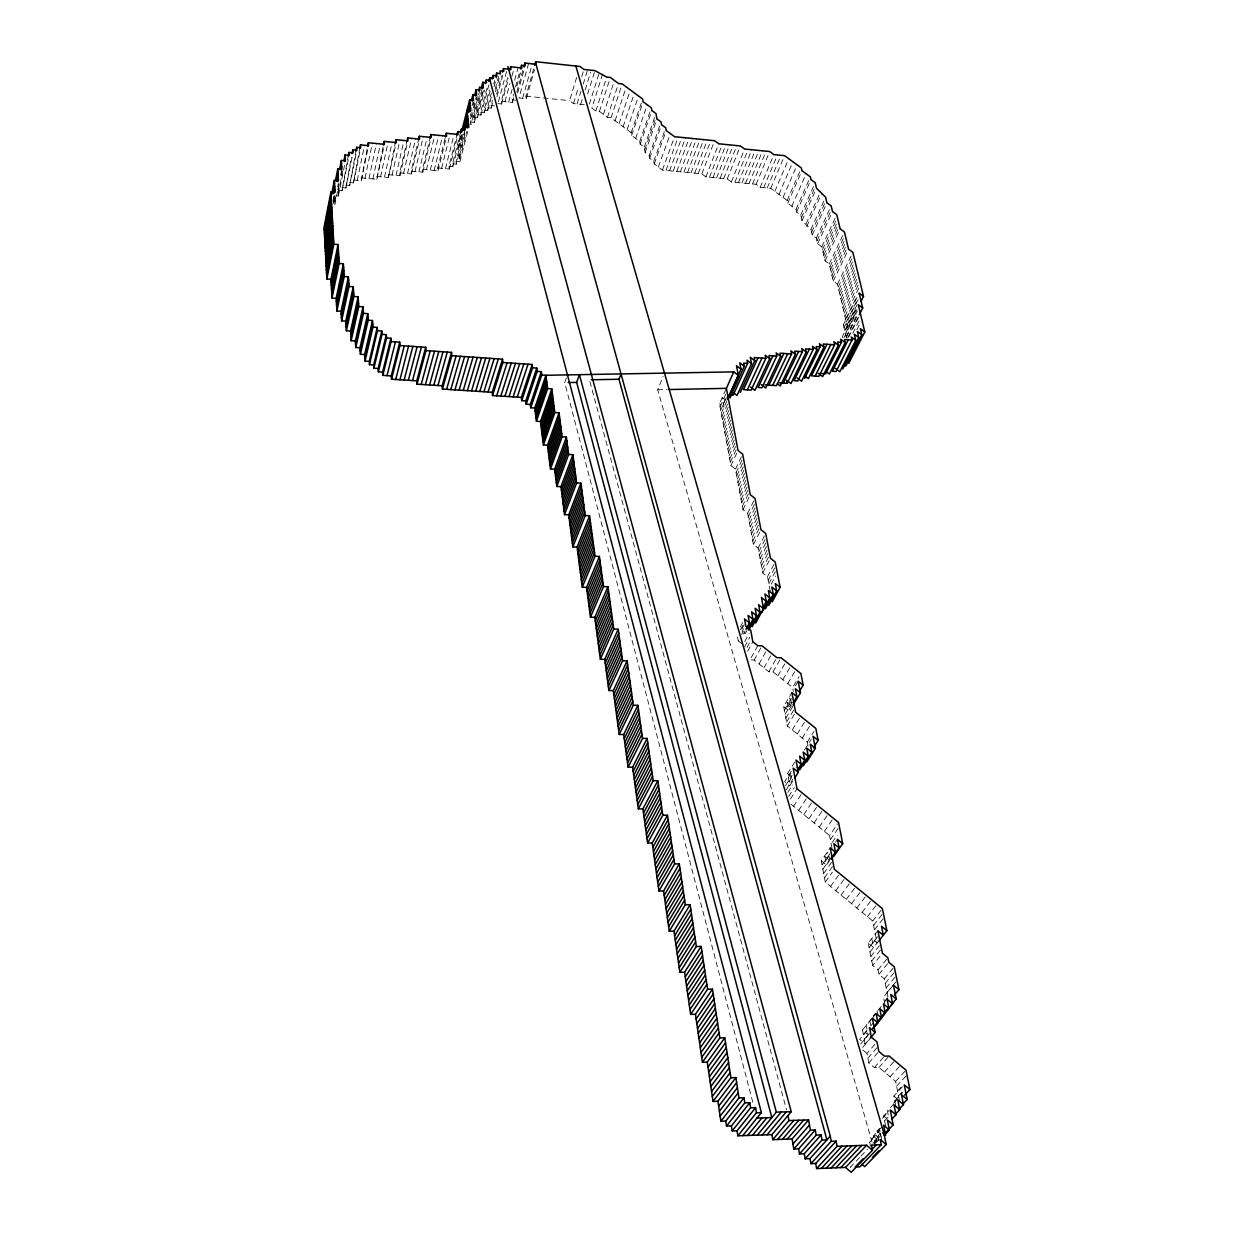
<?xml version="1.0" encoding="UTF-8"?>
<svg xmlns="http://www.w3.org/2000/svg" width="1234" height="1234" viewBox="0 0 1234 1234"><rect width="100%" height="100%" fill="white"/><g stroke="black" fill="none" stroke-linecap="round" stroke-linejoin="round"><path stroke-width="0.75" stroke-dasharray="5 3.75" d="M333.041 200.71L334.121 195.157M333.226 201.62L334.321 196.083M333.195 203.672L334.661 196.283M334.106 202.947L335.555 195.558M334.753 201.466L335.849 195.913M337.669 186.673L338.394 182.971M337.484 191.455L334.923 204.397L334.414 195.62M337.838 189.62L338.934 184.067M340.769 174.827L341.864 169.274M335.756 195.728L338.425 195.959L338.085 190.144L339.551 182.74M341.016 175.321L341.741 171.619M338.255 193.044L342.651 170.847M338.425 195.959L345.412 160.821M338.085 190.144L342.08 190.499L348.189 156.132M342.08 190.499L349.114 155.345M341.911 187.599L345.89 187.954L351.304 157.289M345.89 187.954L352.986 152.8M345.721 185.054L349.7 185.409L355.901 151.072M349.7 185.409L356.857 150.27M349.515 182.524L353.495 182.879L359.742 148.558M353.495 182.879L360.698 147.756M357.274 180.365L364.539 145.242M353.31 179.994L361.238 180.719L367.593 146.43M361.238 180.719L368.58 145.627M365.002 178.205L372.39 143.129M368.951 178.56L376.416 143.499M372.899 178.915L380.427 143.884M361.038 177.85L376.833 179.285L383.419 145.088M376.833 179.285L384.437 144.27M380.566 176.77L388.216 141.771M384.499 177.125L392.211 142.157M376.632 176.416L388.417 177.495L395.158 143.36M388.417 177.495L396.207 142.542M392.119 174.997L399.955 140.059M396.037 175.351L403.934 140.445M388.201 174.642L399.939 175.706L399.708 172.868L406.834 141.632M399.939 175.706L407.914 140.83M403.611 173.223L411.647 138.347M407.513 173.578L415.611 138.732M399.708 172.868L411.4 173.948L411.153 171.11L418.449 139.936M411.4 173.948L419.575 139.118M415.04 171.464L423.262 136.65M418.928 171.819L427.211 137.036M411.153 171.11L422.815 172.189L422.552 169.351L430.003 138.239M422.815 172.189L431.16 137.406M426.424 169.721L434.831 134.953M430.296 170.076L438.764 135.339M434.152 170.431L442.682 135.725M422.552 169.351L438.008 170.786L437.746 167.978L445.428 136.928M438.008 170.786L446.615 136.11M441.602 168.333L450.24 133.658M445.443 168.688L454.158 134.043M437.746 167.978L449.284 169.043L449.006 166.235L456.842 135.246M449.284 169.043L458.061 134.413M449.006 166.235L452.847 166.605L452.554 163.798L460.436 132.809M463.089 134.028L456.102 161.361L459.912 161.731L458.184 145.088L460.976 134.136M452.847 166.605L461.67 131.976M458.462 147.849L462.04 133.565M452.554 163.798L456.379 164.153L464.802 131.375M472.082 105.646L473.023 101.99M459.341 156.163L465.419 132.47M470.293 116.104L471.234 112.448M473.116 105.137L474.041 101.496M459.634 158.939L466.668 131.606M470.586 118.819L472.946 109.687M473.409 107.867L476.231 96.915M459.912 161.731L468.843 127.133M479.903 90.036L470.925 124.711L470.632 122.012L477.234 96.453M470.632 122.012L474.38 122.382L473.779 116.999L479.933 93.26M474.072 119.683L482.139 88.663M474.38 122.382L483.404 87.722M473.779 116.999L477.512 117.369L477.219 114.685L483.867 89.126M477.512 117.369L484.653 90.005M477.219 114.685L480.936 115.055L480.628 112.371L487.8 85.007M480.936 115.055L490.037 80.395M480.628 112.371L484.36 112.757L484.052 110.073L489.327 90.02M484.36 112.757L490.608 89.049M484.052 110.073L487.754 110.458L487.445 107.79L491.317 93.198M493.723 84.082L494.695 80.441M487.754 110.458L492.119 94.046M494.047 86.766L496.947 75.829M487.445 107.79L491.147 108.16L492.289 100.031M495.204 89.095L498.598 76.338M491.147 108.16L493.091 100.88M495.528 91.763L500.387 73.546M496.654 94.123L501.528 75.891M496.978 96.776L502.84 74.919M498.397 101.774L507.236 69.011M497.919 103.594L501.606 103.98L501.282 101.327L507.683 77.68M501.606 103.98L508.516 78.513M504.953 101.712L509.92 83.526M511.909 76.246L514.377 67.16M508.639 102.083L512.125 89.372M514.624 80.272L518.126 67.561M501.282 101.327L512.311 102.468L513.483 94.37M515.488 87.105L520.008 70.754M512.311 102.468L513.822 97.008M516.83 86.118L521.859 67.963M516.815 92.118L523.864 66.698M517.663 92.936L524.728 67.531M528.599 63.474L518.974 97.949L526.286 98.705L534.492 69.706M522.63 98.319L532.317 63.875M526.286 98.705L525.946 96.144L533.628 68.95M584.253 104.689L573.455 103.579L569.568 100.664L576.694 77.279M573.455 103.579L578.422 87.398M581.738 76.631L583.944 69.443M577.065 103.949L580.952 91.378M583.173 84.205L587.6 69.844M580.659 104.319L582.895 97.147M585.132 89.959L590.7 72.019M587.631 93.938L594.911 70.631M589.389 104.088L598.984 73.639M602.639 74.04L591.857 108.052L595.852 111.029L599.446 111.399L607.467 117.384L611.061 117.754L631.176 132.763L631.623 135.416L639.706 141.447L640.168 144.1L644.225 147.139L645.151 152.492L649.223 155.53L649.686 158.214L653.758 161.268L654.236 163.968L662.411 170.076L701.837 173.84L705.925 176.878L727.258 178.915L731.361 181.953L756.087 184.298L760.175 187.337L770.726 188.324L787.153 200.479L787.755 203.194L796.007 209.302L796.609 212.032L800.743 215.102L801.992 220.593L810.923 229.493L812.188 235.046L816.353 238.131L817.633 243.715L821.813 246.815L825.052 260.868L829.263 263.999L833.228 281.09L837.47 284.252L847.681 327.966L843.362 324.727L859.111 293.075M595.852 111.029L606.712 77.063M599.446 111.399L610.367 77.449M603.457 114.392L614.455 80.472M607.467 117.384L618.527 83.496M611.061 117.754L622.183 83.897M615.072 120.747L626.27 86.92M619.082 123.739L630.358 89.959M623.108 126.747L634.461 92.982M627.134 129.755L638.564 96.021M631.176 132.763L642.667 99.059M631.623 135.416L643.145 101.728M635.664 138.424L647.248 104.782M639.706 141.447L650.765 109.595M640.168 144.1L651.861 110.505M644.225 147.139L655.362 115.333M644.688 149.808L656.473 116.258M645.151 152.492L656.951 118.958M566.36 377.974L564.725 382.633L753.542 1105.062M649.223 155.53L660.468 123.786M649.686 158.214L661.578 124.727M653.758 161.268L665.111 129.57M654.236 163.968L666.237 130.526M658.324 167.022L670.386 133.611M662.411 170.076L674.551 136.696M666.005 170.415L678.206 137.067M669.599 170.755L681.862 137.437M673.209 171.11L685.518 137.792M676.787 171.449L689.158 138.162M680.381 171.788L692.814 138.532M683.96 172.128L696.454 138.887M687.554 172.467L700.094 139.257M691.133 172.822L703.719 139.627M694.696 173.161L707.344 139.982M698.274 173.5L710.969 140.352M701.837 173.84L714.594 140.707M705.925 176.878L718.759 143.792M709.488 177.218L722.384 144.147M713.051 177.557L725.993 144.517M716.615 177.897L729.618 144.872M720.162 178.236L733.227 145.226M723.71 178.575L736.821 145.597M727.258 178.915L740.431 145.951M731.361 181.953L744.596 149.021M734.893 182.293L748.19 149.391M738.441 182.632L751.784 149.746M872.052 1142.144L657.707 389.774L663.136 376.463M741.973 182.956L755.378 150.101M745.506 183.295L758.972 150.455M749.038 183.635L762.55 150.81M752.555 183.959L766.129 151.165M756.087 184.298L769.707 151.52M760.175 187.337L773.872 154.589M763.707 187.661L777.451 154.944M767.209 188L781.014 155.299M770.726 188.324L784.593 155.654M774.829 191.363L788.757 158.723M778.932 194.401L792.938 161.793M783.035 197.44L797.133 164.862M787.153 200.479L800.573 169.66M787.755 203.194L801.946 170.678M791.873 206.248L806.141 173.763M796.007 209.302L810.352 176.848M796.609 212.032L810.985 179.593M800.743 215.102L815.196 182.694M801.36 217.832L815.844 185.455M770.217 590.963L767.502 576.633L762.766 572.9L758.123 548.158L753.434 544.487L747.619 513.313L742.976 509.688L735.479 469.151L730.914 465.604L719.515 403.703L726.394 388.34M801.992 220.593L816.492 188.216M720.116 406.896L726.224 393.26M723.386 403.95L724.898 400.603M720.702 410.104L726.826 396.469M806.141 223.662L820.718 191.332M721.288 413.313L728.199 397.996M806.758 226.424L821.366 194.093M721.875 416.521L728.045 402.916M722.476 419.745L729.417 404.459M723.062 422.969L729.248 409.395M810.923 229.493L825.608 197.209M811.556 232.27L825.484 201.697M723.664 426.208L730.636 410.937M812.188 235.046L826.919 202.792M724.265 429.463L731.238 414.192M724.852 432.702L731.068 419.159M725.453 435.957L732.456 420.732M816.353 238.131L831.176 205.924M816.985 240.923L831.839 208.716M726.055 439.227L733.073 424.018M817.633 243.715L832.503 211.523M726.656 442.497L732.903 428.985M727.258 445.782L734.307 430.589M821.813 246.815L835.973 216.351M727.859 449.068L734.137 435.571M822.461 249.607L837.439 217.477M728.476 452.354L735.541 437.191M823.109 252.415L837.315 221.997M729.078 455.654L736.158 440.507M823.757 255.237L838.781 223.138M729.695 458.971L736.004 445.52M824.405 258.045L839.459 225.961M730.297 462.287L737.408 447.155M825.052 260.868L840.138 228.799M730.914 465.604L738.04 450.503M829.263 263.999L843.64 233.658M829.927 266.837L845.12 234.83M735.479 469.151L741.85 455.747M830.59 269.675L844.997 239.365M736.096 472.499L743.284 457.428M831.238 272.513L846.493 240.537M831.901 275.367L847.187 243.407M736.713 475.83L743.917 460.776M832.564 278.221L847.866 246.276M737.33 479.193L743.747 465.82M833.228 281.09L848.56 249.16M737.947 482.54L745.182 467.516M738.58 485.918L745.012 472.56M837.47 284.252L852.879 252.368M739.197 489.281L746.462 474.288M838.148 287.121L852.771 256.934M739.829 492.659L746.292 479.347M838.811 290.005L854.283 258.153M740.462 496.053L747.742 481.09M839.49 292.89L854.992 261.053M840.169 295.774L855.686 263.953M741.079 499.446L748.39 484.499M840.848 298.674L856.396 266.868M741.711 502.855L749.023 487.908M841.511 301.574L856.273 271.465M742.344 506.264L749.67 491.333M842.19 304.49L857.8 272.714M742.976 509.688L750.318 494.772M842.884 307.389L857.692 277.326M843.562 310.32L859.219 278.591M844.241 313.235L859.928 281.537M844.92 316.166L860.653 284.483M747.619 513.313L754.19 500.078M845.614 319.112L857.214 295.774M748.251 516.737L755.655 501.868M846.293 322.059L857.923 298.736M844.056 327.689L859.003 297.718M748.899 520.177L756.319 505.323M846.987 325.005L857.8 303.363M844.735 330.65L856.381 307.359M855.794 309.719L842.483 336.327L843.177 339.304M749.547 523.632L756.966 508.794M847.681 327.966L856.843 309.657M845.429 333.612L857.106 310.336M844.01 337.638L857.337 311.061M750.179 527.088L757.63 512.264M846.123 336.589L857.815 313.328M846.37 337.314L857.229 315.719M847.65 337.915L858.525 316.32M750.827 530.543L757.46 517.385M848.73 336.99L858.771 317.076M751.475 534.014L758.956 519.236M852.787 333.365L859.496 320.1M856.859 329.756L860.221 323.123M752.123 537.5L758.787 524.373M752.786 540.986L760.283 526.224M753.434 544.487L760.946 529.741M758.123 548.158L764.849 535.078M758.787 551.675L766.36 536.975M759.434 555.192L767.039 540.507M760.098 558.709L767.718 544.055M760.761 562.241L768.396 547.603M761.44 565.789L768.227 552.786M762.103 569.337L769.754 554.729M762.766 572.9L770.448 558.292M740.307 626.98L744.534 619.005M767.502 576.633L774.366 563.676M740.446 629.803L743.84 623.401M741.819 629.124L745.213 622.754M768.18 580.196L775.924 565.65M741.958 631.916L743.655 628.723M741.881 643.747L738.24 640.832L740.786 636.05M741.634 634.461L743.331 631.284M768.859 583.775L775.754 570.864M743.47 634.045L745.166 630.867M771.265 584.145L775.584 576.077M746.986 630.466L745.274 633.659L741.649 630.759M744.796 641.541L749.084 633.582M744.611 646.878L749.748 637.346M747.002 647.464L749.578 642.713M747.665 651.243L752.833 641.742M757.769 645.675L749.963 659.897L754.175 660.02L768.828 671.743L773.024 671.867L792.66 687.569L793.385 691.395M754.175 660.02L761.131 647.387M759.049 663.923L766.931 649.747M763.939 667.825L771.882 653.681M768.828 671.743L776.818 657.629M773.024 671.867L781.06 657.753M777.929 675.785L786.012 661.702M782.834 679.703L790.963 665.65M787.739 683.636L795.93 669.615M793.57 686.011L799.077 676.679M795.406 685.811L798.151 681.168M808.039 746.015L807.283 742.066L787.292 725.978L783.652 706.496L791.873 692.582M791.364 705.848L788.603 710.476L787.153 702.717L789.899 698.089M784.377 710.368L792.614 696.485M787.878 706.588L791.549 700.418M785.102 714.255L793.354 700.403M785.827 718.157L794.11 704.321M786.567 722.06L794.85 708.254M787.292 725.978L795.591 712.188M792.274 729.988L800.635 716.229M797.272 734.014L805.694 720.286M802.27 738.04L810.738 724.343M792.644 781.292L789.806 785.765L787.57 773.595L796.007 760.067M807.283 742.066L813.916 731.438M791.287 771.157L784.731 781.646L789.806 785.765M804.537 749.917L811.17 739.305M788.31 777.651L791.133 773.147M785.472 785.719L792.043 775.245M789.066 781.708L792.83 775.708M786.212 789.791L792.814 779.333M787.909 792.382L792.629 784.932M788.649 796.485L794.326 787.57M790.362 799.123L796.994 788.727M793.57 806.249L802.162 792.922M798.691 810.414L807.344 797.133M803.828 814.594L812.527 801.329M808.949 818.774L817.71 805.555M814.101 822.955L822.908 809.766M819.237 827.15L828.122 813.993M824.389 831.346L833.336 818.219M831.978 848.113L829.556 835.541L837.547 823.911M830.359 839.722L839.382 826.657M832.179 842.467L837.192 835.233M877.898 930.775L868.227 943.1L873.579 947.511L871.806 938.642L877.143 943.023L872.716 921.027L825.284 882.109L821.242 860.746L830.235 847.804M829.464 860.7L826.456 865.003L824.836 856.519L827.844 852.2M835.449 842.205L837.454 839.321M822.045 865.003L831.068 852.077M825.639 860.761L829.664 855.008M822.847 869.26L831.886 856.365M823.664 873.533L832.719 860.669M824.466 877.821L833.552 864.988M825.284 882.109L832.364 872.16M830.528 886.413L839.691 873.641M835.773 890.717L844.997 877.991M841.033 895.036L850.319 882.341M846.293 899.355L855.64 886.691M851.568 903.674L860.977 891.056M856.843 907.993L866.314 895.421M862.134 912.327L871.651 899.787M867.425 916.677L877.019 904.167M872.716 921.027L882.372 908.563M873.595 925.407L883.266 912.959M874.49 929.788L884.176 917.386M869.106 947.542L878.809 935.249M872.685 943.069L877.004 937.593M869.985 952L879.719 939.737M870.88 956.458L880.613 944.226M871.759 960.931L881.523 948.73M887.971 996.995L884.331 978.824L878.932 974.366L878.037 969.862L872.654 965.42L882.433 953.25M878.037 969.862L887.878 957.738M878.932 974.366L888.804 962.273M884.331 978.824L894.264 966.777M885.225 983.359L895.19 971.328M886.151 987.894L896.131 975.909M887.061 992.444L897.056 980.49M893.447 985.148L883.451 997.072L885.287 1006.234M884.377 1001.653L888.819 996.362M884.084 1002.363L888.526 997.087M881.215 1006.528L873.487 1015.705L874.382 1020.333M872.345 1017.819L866.16 1025.161L867.949 1034.508L862.473 1029.927L872.361 1018.204M873.579 1016.353L876.063 1013.407M863.368 1034.601L869.554 1027.305M870.803 1025.84L873.271 1022.909M867.07 1030.652L859.666 1039.398L865.173 1043.995L868.906 1039.645M864.263 1039.29L867.996 1034.925M860.561 1044.103L870.464 1032.488M862.705 1047.373L871.389 1037.239M899.463 1100.697L895.637 1081.431L878.963 1067.456L874.335 1067.58L868.798 1062.937L866.978 1053.435L876.973 1041.897M867.888 1058.186L877.914 1046.679M868.798 1062.937L878.839 1051.461M874.335 1067.58L884.454 1056.15M878.963 1067.456L889.128 1056.042M884.516 1072.115L894.743 1060.731M890.069 1076.758L900.373 1065.436M895.637 1081.431L906.003 1070.14M896.594 1086.229L906.975 1074.968M897.534 1091.041L902.748 1085.426M895.761 1105.695L893.863 1096.008L904.26 1084.825M898.491 1095.869L902.409 1091.674M894.804 1100.836L902.625 1092.491M893.709 1103.073L898.907 1097.52M893.879 1103.936L887.4 1110.862L888.341 1115.752M885.565 1125.716L883.667 1115.906L888.85 1110.384M882.511 1118.205L888.958 1111.34M884.608 1120.811L888.511 1116.677M878.994 1140.895L877.096 1130.976L879.688 1128.246M875.199 1146.047L873.317 1136.098L882.356 1126.565M869.569 1142.329L876.001 1135.573L878.87 1138.01M878.037 1135.928L880.629 1133.213M874.258 1141.064L880.721 1134.277M859.589 1157.538L850.334 1167.225L853.527 1167.102M860.916 1156.15L867.517 1149.224M873.04 1143.517L880.783 1135.403M874.382 1143.301L876.958 1140.617L876.001 1135.573M875.569 1143.27L881.724 1136.853M657.707 389.774L667.239 389.574M458.184 145.088L461.979 145.458L460.806 134.475L464.586 134.845L464.293 132.115M490.839 105.507L494.541 105.877M525.946 96.144L569.568 100.664M511.971 99.831L515.642 100.201M725.176 399.878L722.214 397.595L723.988 407.143L719.515 403.703M787.153 702.717L790.871 705.694M783.652 706.496L788.603 710.476M787.57 773.595L792.629 777.713M791.025 804.167L829.556 835.541M824.836 856.519L830.035 860.777L829.217 856.535M821.242 860.746L826.456 865.003M862.828 1049.98L866.978 1053.435M893.863 1096.008L896.655 1098.353M883.667 1115.906L886.475 1118.282M877.096 1130.976L881.338 1134.57M873.317 1136.098L877.575 1139.692M589.914 381.661L786.536 1109.89M843.362 324.727L846.817 339.581M868.227 943.1L872.654 965.42M877.127 1011.001L878.037 1015.613M870.124 1021.983L870.726 1025.068M862.473 1029.927L865.173 1043.995M881.755 1140.447L879.827 1130.375L869.523 1141.234L870.464 1146.216M790.639 698.968L791.38 702.825M737.577 637.099L738.24 640.832M456.102 161.361L456.379 164.153"/><path stroke-width="1.5" d="M330.897 192.026L324.079 227.102L326.84 278.946L330.974 279.27L332.008 298.026L336.172 298.335L343.391 263.767L339.149 263.428L338.054 244.548L333.828 244.209L330.897 192.026L335.046 192.396L334.352 180.411L338.471 180.781L337.761 168.904L341.864 169.274L341.324 160.435L345.412 160.821L345.042 154.96L349.114 155.345L348.929 152.43L352.986 152.8L352.801 149.9L356.857 150.27L356.657 147.37L360.698 147.756L360.513 144.856L368.58 145.627L368.364 142.743L384.437 144.27L384.206 141.401L396.207 142.542L395.975 139.673L407.914 140.83L407.667 137.961L419.575 139.118L419.313 136.264L431.16 137.406L430.882 134.568L446.615 136.11L446.322 133.272L458.061 134.413L457.768 131.591L461.67 131.976L461.362 129.169L465.264 129.555L464.956 126.747L468.843 127.133L467.023 110.412L470.879 110.798L469.66 99.784L473.501 100.17L472.884 94.694L476.71 95.095L476.093 89.635L479.903 90.036L479.594 87.321L483.404 87.722L482.772 82.308L486.566 82.709L486.242 80.009L490.037 80.395L761.393 1112.621L742.714 1135.635M324.233 230.095L331.067 195.049M331.098 197.039L334.352 180.411M324.403 233.103L331.236 198.072M332.717 192.627L334.522 183.403M324.557 236.11L331.406 201.096M335.586 180.01L337.761 168.904M333.242 193.769L334.692 186.396M324.712 239.118L331.576 204.134M336.126 181.105L337.946 171.865M334.136 193.075L334.861 189.388M324.881 242.142L331.745 207.173M337.021 180.38L338.116 174.827M339.504 169.69L341.324 160.435M337.561 181.491L338.301 177.804M325.036 245.18L331.915 210.227M340.414 168.935L341.51 163.382M325.205 248.219L332.1 213.281M340.954 170.03L341.679 166.328M325.36 251.258L332.27 216.336M343.947 160.513L345.042 154.96M325.529 254.312L332.44 219.405M325.683 257.366L332.609 222.475M344.487 161.592L345.227 157.89M325.853 260.42L332.779 225.56M326.007 263.505L332.964 228.66M326.177 266.575L333.134 231.745M348.189 156.132L348.929 152.43M326.347 269.66L333.303 234.846M326.501 272.745L333.488 237.961M326.671 275.845L333.658 241.077M326.84 278.946L333.828 244.209M352.06 153.587L352.801 149.9M355.901 151.072L356.657 147.37M330.974 279.27L338.054 244.548M331.144 282.385L338.239 247.679M331.314 285.501L338.425 250.81M359.742 148.558L360.513 144.856M331.483 288.617L338.594 253.957M331.653 291.748L338.779 257.104M331.838 294.88L338.964 260.266M332.008 298.026L339.149 263.428M367.593 146.43L368.364 142.743M336.342 301.497L343.576 266.945M336.527 304.644L343.762 270.123M336.697 307.806L343.962 273.3M344.147 276.493L348.404 276.832L341.062 311.292L336.882 310.983L344.147 276.493L343.391 263.767M341.247 314.469L348.605 280.025M341.432 317.647L348.79 283.234M348.991 286.442L353.263 286.766L345.798 321.133L341.617 320.84L348.991 286.442L348.404 276.832M383.419 145.088L384.206 141.401M345.998 324.326L353.464 289.99M346.183 327.534L353.664 293.214M353.865 296.453L358.138 296.777L350.564 331.051L346.368 330.743L353.865 296.453L353.263 286.766M350.764 334.26L358.338 300.016M350.965 337.484L358.554 303.255M358.755 306.51L363.043 306.834L355.361 341L351.15 340.707L358.755 306.51L358.138 296.777M395.158 143.36L395.975 139.673M355.562 344.24L363.259 310.089M363.475 313.359L367.763 313.667L359.973 347.772L355.762 347.494L363.475 313.359L363.043 306.834M406.834 141.632L407.667 137.961M360.189 351.027L367.979 316.953M368.21 320.223L372.498 320.531L364.616 354.574L360.39 354.281L368.21 320.223L367.763 313.667M364.817 357.829L372.73 323.832M372.946 327.118L377.249 327.426L369.259 361.392L365.033 361.099L372.946 327.118L372.498 320.531M418.449 139.936L419.313 136.264M377.481 330.727L381.784 331.036L373.701 364.94L369.475 364.662L377.481 330.727L377.249 327.426M382.016 334.337L386.319 334.645L378.144 368.503L373.917 368.226L382.016 334.337L381.784 331.036M430.003 138.239L430.882 134.568M386.566 337.962L390.87 338.27L382.602 372.066L378.375 371.789L386.566 337.962L386.319 334.645M391.116 341.587L399.708 342.188L391.271 375.923L382.833 375.367L391.116 341.587L390.87 338.27M445.428 136.928L446.322 133.272M387.044 375.645L395.42 341.88M399.97 345.505L425.684 347.294L416.753 380.859L391.517 379.208L399.97 345.505L399.708 342.188M456.842 135.246L457.768 131.591M395.728 379.486L404.258 345.813M460.436 132.809L461.362 129.169M461.439 132.316L469.66 99.784M463.12 129.601L469.953 102.53M399.939 379.763L408.562 346.106M463.891 130.557L467.624 115.965M468.396 112.587L470.262 105.276M471.481 100.17L472.884 94.694M472.252 101.08L473.193 97.424M465.125 129.678L467.933 118.742M469.63 111.692L470.57 108.037M474.674 95.126L476.093 89.635M466.822 126.994L468.226 121.534M475.46 96.021L476.401 92.365M467.593 127.966L468.534 124.325M404.15 380.041L412.85 346.399M478.653 90.977L479.594 87.321M481.353 87.784L482.772 82.308M482.139 88.663L483.08 85.007M485.301 83.65L486.242 80.009M408.361 380.303L417.123 346.692M488.757 81.367L489.713 77.711L493.492 78.112L493.168 75.428L496.947 75.829L496.623 73.145L500.387 73.546L500.063 70.878L503.811 71.279L503.487 68.61L510.984 69.412L510.645 66.759L521.859 67.963L521.504 65.309L525.237 65.71L524.882 63.057L536.019 64.261L830.281 1136.175L831.192 1141.327L810.892 1163.677L810.028 1158.603L830.281 1136.175M412.557 380.581L421.411 347.001M492.212 79.069L493.168 75.428M495.652 76.801L496.623 73.145M425.961 350.61L451.536 352.384L442.142 385.779L417.03 384.16L425.961 350.61L425.684 347.294M502.5 72.251L503.487 68.61M421.226 384.422L430.234 350.919M509.657 70.4L510.645 66.759M425.422 384.7L434.507 351.212M429.602 384.962L438.764 351.505M520.501 68.934L521.504 65.309M433.782 385.239L443.021 351.798M523.864 66.698L524.882 63.057M437.962 385.502L447.279 352.091M451.845 355.7L502.531 359.187L492.227 392.273L442.435 389.065L451.845 355.7L451.536 352.384M534.646 65.325L535.664 61.7L579.98 66.497L583.944 69.443L594.911 70.631L606.712 77.063L610.367 77.449L618.527 83.496L622.183 83.897L642.667 99.059L643.145 101.728L651.367 107.836L651.861 110.505L655.979 113.574L656.951 118.958L661.1 122.027L661.578 124.727L665.728 127.812L666.237 130.526L674.551 136.696L714.594 140.707L718.759 143.792L740.431 145.951L744.596 149.021L769.707 151.52L773.872 154.589L784.593 155.654L801.313 167.947L801.946 170.678L810.352 176.848L810.985 179.593L815.196 182.694L816.492 188.216L825.608 197.209L826.919 202.792L831.176 205.924L832.503 211.523L836.76 214.67L840.138 228.799L844.426 231.977L848.56 249.16L852.879 252.368L863.507 296.345L861.008 301.343M446.615 389.342L456.102 355.994M450.78 389.605L460.344 356.287M454.945 389.867L464.586 356.58M459.11 390.145L468.812 356.873M463.259 390.407L473.054 357.166M467.408 390.669L477.28 357.444M471.558 390.947L481.491 357.737M475.692 391.209L485.718 358.03M479.841 391.471L489.929 358.323M483.975 391.733L494.124 358.6M488.093 391.996L498.335 358.893M502.901 362.488L532.193 364.493L521.35 397.379L492.567 395.559L502.901 362.488L502.531 359.187M496.7 395.821L507.097 362.781M500.819 396.083L511.292 363.058M504.937 396.345L515.488 363.351M509.04 396.608L519.668 363.629M513.143 396.87L523.848 363.922M517.247 397.132L528.029 364.2M532.594 367.794L536.759 368.087L525.823 400.927L521.735 400.664L532.594 367.794L532.193 364.493M537.176 371.388L541.34 371.681L530.312 404.474L526.208 404.212L537.176 371.388L536.759 368.087M727.751 398.783L738.333 375.367L733.767 371.881L545.937 375.275L534.8 408.022L530.713 407.76L541.757 374.997L541.34 371.681M535.201 411.323L546.353 378.591M535.602 414.624L546.77 381.938M536.003 417.94L547.186 385.27M547.618 388.617L551.799 388.895L540.523 421.504L536.404 421.257L547.618 388.617L545.937 375.275L541.757 374.997M540.924 424.835L552.23 392.242M541.34 428.167L552.662 395.605M541.741 431.514L553.094 398.983M542.158 434.862L553.526 402.361M542.559 438.224L553.958 405.739M542.975 441.587L554.39 409.133M554.822 412.526L559.033 412.788L547.526 445.196L543.392 444.95L554.822 412.526L551.799 388.895M547.942 448.574L559.465 416.197M548.359 451.952L559.912 419.622M548.791 455.346L560.359 423.046M549.207 458.755L560.791 426.47M756.951 1118.097L771.821 1117.618L576.664 382.401L579.44 374.673L776.34 1112.142L757.352 1135.126M549.624 462.164L561.239 429.91M550.056 465.573L561.686 433.35M562.133 436.805L566.375 437.052L554.637 469.228L550.472 468.997L562.133 436.805L559.033 412.788M555.069 472.653L566.822 440.523M555.501 476.093L567.27 443.993M555.932 479.548L567.733 447.464M556.364 482.988L568.18 450.95M568.643 454.436L572.9 454.683L560.976 486.674L556.796 486.458L568.643 454.436L566.375 437.052M561.424 490.145L573.363 458.184M561.856 493.615L573.825 461.686M562.303 497.101L574.288 465.203M562.75 500.588L574.751 468.735M563.182 504.089L575.214 472.267M563.63 507.606L575.692 475.8M564.077 511.123L576.155 479.347M576.617 482.91L580.921 483.142L568.735 514.84L564.524 514.64L576.617 482.91L572.9 454.683M821.998 1140.062L821.104 1134.925L804.321 1153.728L805.185 1158.788L821.998 1140.062L826.919 1139.877L618.99 379.254L621.026 373.917M569.183 518.373L581.384 486.705M569.645 521.92L581.862 490.268M570.093 525.468L582.34 493.847M570.555 529.016L582.818 497.441M571.003 532.579L583.296 501.035M571.465 536.158L583.79 504.644M571.928 539.736L584.268 508.269M572.375 543.315L584.746 511.879M585.24 515.519L589.559 515.735L577.096 547.109L572.838 546.924L585.24 515.519L580.921 483.142M577.558 550.703L590.053 519.36M578.021 554.328L590.546 523.015M578.499 557.938L591.04 526.671M578.962 561.563L591.533 530.342M579.44 565.203L592.027 534.014M579.903 568.859L592.521 537.685M580.381 572.499L593.014 541.387M580.859 576.17L593.523 545.089M581.322 579.841L594.017 548.791M581.8 583.512L594.526 552.508M595.019 556.241L599.4 556.426L586.582 587.369L582.278 587.214L595.019 556.241L589.559 515.735M587.06 591.071L599.909 560.159M587.538 594.773L600.418 563.907M588.032 598.49L600.927 567.655M588.51 602.207L601.436 571.419M589.004 605.94L601.961 575.183M589.497 609.673L602.47 578.962M589.991 613.421L602.979 582.756M603.503 586.551L607.915 586.721L594.803 617.339L590.469 617.185L603.503 586.551L599.4 556.426M595.297 621.103L608.439 590.531M595.806 624.867L608.964 594.341M596.3 628.661L609.488 598.166M596.809 632.44L610.012 601.991M597.302 636.25L610.552 605.832M597.811 640.06L611.077 609.689M598.305 643.87L611.601 613.545M598.814 647.696L612.141 617.416M599.323 651.537L612.666 621.304M599.832 655.377L613.205 625.191M613.745 629.078L618.203 629.232L604.722 659.372L600.341 659.234L613.745 629.078L607.915 586.721M772.268 601.806L780.104 587.353L775.23 562.056L770.448 558.292L765.697 533.443L760.946 529.741L755.007 498.428L750.318 494.772L742.652 454.081L738.04 450.503L726.394 388.34L733.767 371.881M605.231 663.229L618.743 633.135M605.755 667.1L619.298 637.053M727.428 399.338L741.017 369.213L739.783 362.811L744.318 366.282L729.926 398.088M606.28 670.987L619.838 640.986M734.06 393.152L737.022 395.435L751.521 363.644L746.986 360.174L747.619 363.367L733.181 395.173L729.34 394.926M606.789 674.875L620.394 644.919M607.313 678.777L620.933 648.868M740.261 392.52L754.792 360.729L754.159 357.552L765.82 358.384L765.188 355.222L769.707 358.662L754.946 390.391L750.519 386.998M607.838 682.68L621.489 652.817M758.046 357.829L743.485 389.635L751.136 390.145L765.82 358.384M608.362 686.598L622.044 656.781M622.584 660.761L627.088 660.884L613.298 690.639L608.886 690.531L622.584 660.761L618.203 629.232M747.31 389.882L761.949 358.107M613.822 694.572L627.643 664.864M772.931 355.778L758.139 387.507L761.949 387.769L776.803 356.055L776.155 352.893L780.659 356.333L765.743 388.016L761.316 384.638M614.362 698.521L628.214 668.859M614.887 702.47L628.769 672.869M615.427 706.434L629.34 676.88M768.921 385.147L783.868 353.448M615.967 710.414L629.895 680.89M616.506 714.393L630.466 684.932M772.7 385.409L787.724 353.726M617.031 718.389L631.037 688.973M777.327 383.666L780.274 385.918L795.406 354.281L790.901 350.872L791.565 354.004L776.494 385.656L765.126 384.885M617.571 722.399L631.607 693.014M618.126 726.41L632.163 697.087M783.405 383.049L798.568 351.428M618.666 730.435L632.749 701.159M787.184 383.311L802.409 351.705L801.73 348.574L806.234 351.983L790.948 383.573L786.536 380.211L787.184 383.311L779.626 382.802M633.32 705.231L637.87 705.339L623.664 734.554L619.206 734.461L633.32 705.231L627.088 660.884M809.381 349.129L794.048 380.72L797.812 380.982L813.191 349.407L812.512 346.291L817.001 349.685L801.56 381.229L797.149 377.882M624.219 738.595L638.441 709.442M624.774 742.637L639.027 713.53M804.645 378.391L820.116 346.847L819.422 343.731L823.926 347.124L808.378 378.653L805.447 376.416M625.329 746.709L639.613 717.648M625.885 750.766L640.199 721.767M827.011 344.301L811.448 375.83L818.898 376.339L834.585 344.857L833.891 341.756L838.364 345.134L822.615 376.601L818.219 373.27M626.44 754.853L640.785 725.901M815.18 376.077L830.806 344.579M626.995 758.941L641.371 730.034M627.551 763.044L641.958 734.199M642.544 738.364L647.14 738.441L632.61 767.224L628.106 767.162L642.544 738.364L637.87 705.339M826.441 371.82L829.371 374.041L845.213 342.589L840.724 339.227L841.434 342.312L825.654 373.779L821.937 373.516M859.358 314.67L862.705 308.022L859.111 293.075L863.507 296.345M848.252 339.782L832.379 371.233L836.081 371.496L852.015 340.075L851.29 336.99L855.764 340.353L839.783 371.758L835.387 368.442M633.181 771.343L647.742 742.621M633.752 775.476L648.328 746.801M842.776 368.951L858.787 337.545L857.337 331.422L861.795 334.769L845.753 366.174M634.322 779.61L648.93 750.997M848.73 363.398L864.803 331.977L858.293 304.721L862.705 308.022M634.893 783.76L649.531 755.193M635.464 787.924L650.133 759.404M636.034 792.089L650.75 763.63M636.605 796.269L651.351 767.872M637.191 800.465L651.953 772.114M637.762 804.661L652.57 776.371M653.187 780.644L657.815 780.706L642.899 808.918L638.348 808.887L653.187 780.644L647.14 738.441M643.485 813.144L658.432 784.978M644.071 817.371L659.064 789.266M746.03 629.263L749.424 622.892L748.082 615.411L752.971 619.298L747.835 628.877M644.657 821.613L659.681 793.57M748.776 630.08L756.488 615.72L755.131 608.285L759.99 612.157L752.262 626.533L749.856 624.605M645.243 825.87L660.298 797.874M762.843 607.776L766.283 601.359L764.91 594.017L769.754 597.842L761.98 612.265M766.283 601.359L761.44 597.518L763.491 608.593L755.748 622.985L753.342 621.072M645.845 830.127L660.93 802.193M766.453 603.38L768.844 605.277L776.664 590.839L771.836 587.029L773.224 594.341L765.419 608.763L763.028 606.866M646.431 834.4L661.547 806.527M647.032 838.688L662.18 810.877M662.812 815.227L667.486 815.273L652.215 843.007L647.619 842.992L662.812 815.227L657.815 780.706M652.817 847.311L668.134 819.638M653.418 851.63L668.766 824.004M654.035 855.964L669.399 828.4M654.637 860.299L670.047 832.796M655.254 864.648L670.694 837.207M655.856 868.998L671.342 841.619M656.473 873.379L671.99 846.046M657.09 877.76L672.638 850.488M657.707 882.14L673.286 854.946M658.324 886.552L673.934 859.419M674.582 863.893L679.317 863.908L663.583 890.963L658.941 890.963L674.582 863.893L667.486 815.273M664.201 895.39L679.98 868.397M664.833 899.817L680.644 872.901M665.465 904.26L681.307 877.405M666.098 908.718L681.986 881.924M666.73 913.191L682.649 886.459M799.462 691.333L803.149 685.148L800.912 673.579L781.06 657.753L776.818 657.629L762.01 645.814L757.769 645.675L752.833 641.742L750.781 630.404L745.876 626.502L744.534 619.005L749.424 622.892M793.2 702.763L796.886 696.593L795.39 688.803L800.403 692.798L793.03 705.154M667.363 917.68L683.312 891.01M667.995 922.168L683.991 895.576M668.643 926.672L684.669 900.141M685.333 904.723L690.114 904.707L673.965 931.161L669.275 931.192L685.333 904.723L679.317 863.908M674.612 935.681L690.809 909.304M675.26 940.215L691.487 913.916M675.908 944.766L692.181 918.528M676.556 949.332L692.86 923.155M677.219 953.897L693.554 927.798M677.867 958.494L694.248 932.457M797.349 770.217L801.128 764.216L799.601 756.087L804.722 760.221L798.089 770.726M813.376 747.912L818.142 740.369L815.813 728.399L795.591 712.188L791.873 692.582L796.886 696.593M803.288 765.805L811.849 752.262L806.743 748.159L808.285 756.226L799.755 769.754L797.226 767.718M794.526 778.299L798.305 772.314L796.007 760.067L801.128 764.216M678.53 963.091L694.943 937.115M818.142 740.369L813.052 736.282L815.396 748.313L806.805 761.872L806.311 759.203M679.194 967.703L695.637 941.804M696.331 946.493L701.159 946.447L684.577 972.253L679.857 972.315L696.331 946.493L690.114 904.707M685.256 976.896L701.868 951.152M685.919 981.524L702.578 955.856M686.598 986.182L703.287 960.592M687.261 990.856L703.997 965.327M687.94 995.529L704.707 970.078M688.618 1000.219L705.432 974.845M689.297 1004.923L706.141 979.626M689.976 1009.643L706.866 984.424M707.591 989.221L712.465 989.144L695.436 1014.286L690.654 1014.379L707.591 989.221L701.159 946.447M696.13 1019.022L713.19 993.972M696.824 1023.773L713.931 998.8M697.519 1028.539L714.656 1003.628M698.213 1033.321L715.396 1008.486M698.907 1038.102L716.136 1013.361M699.601 1042.915L716.877 1018.235M831.485 857.831L835.511 852.092L833.845 843.562L839.105 847.835L831.037 859.327M833.613 856.55L842.699 843.609L838.549 822.461L796.994 788.727L793.169 768.15L798.305 772.314M700.31 1047.728L717.617 1023.125M701.02 1052.556L718.358 1028.03M701.714 1057.399L719.098 1032.951M719.854 1037.887L724.79 1037.779L707.252 1062.135L702.424 1062.243L719.854 1037.887L712.465 989.144M707.977 1066.994L725.546 1042.73M708.686 1071.868L726.302 1047.681M709.411 1076.758L727.057 1052.664M710.136 1081.663L727.829 1057.646M710.846 1086.583L728.584 1062.644M711.571 1091.504L729.356 1067.657M712.296 1096.455L730.127 1072.685M730.898 1077.729L735.865 1077.591L717.91 1101.268L713.036 1101.407L730.898 1077.729L724.79 1037.779M718.651 1106.235L736.652 1082.65M719.376 1111.217L737.423 1087.709M720.116 1116.199L738.21 1092.784M738.996 1097.89L743.994 1097.736L725.762 1121.058L720.872 1121.212L738.996 1097.89L735.865 1077.591M744.796 1102.841L749.794 1102.687L731.407 1125.917L726.518 1126.071L744.796 1102.841L743.994 1097.736M878.978 940.678L886.891 930.714L882.372 908.563L834.385 869.307L830.235 847.804L835.511 852.092M750.596 1107.808L755.594 1107.654L737.053 1130.776L732.163 1130.93L750.596 1107.808L749.794 1102.687M507.884 66.466L791.225 1111.68L771.929 1134.632L737.824 1135.804L756.396 1112.775L755.594 1107.654M747.603 1135.465L761.918 1117.942M752.478 1135.295L766.869 1117.773M762.211 1134.956L781.307 1111.988M767.085 1134.802L786.274 1111.834M894.48 994.974L898.938 989.683L894.264 966.777L888.804 962.273L887.878 957.738L882.433 953.25L877.898 930.775L883.313 935.218L881.492 926.287L886.891 930.714M771.929 1134.632L772.746 1139.661L788.896 1120.565L808.609 1119.917L810.368 1130.143L793.801 1149.039L792.12 1138.967L808.609 1119.917M886.197 1010.831L888.434 1008.209M890.67 1005.587L896.254 999.016L893.447 985.148L898.938 989.683M882.588 1015.536L892.614 1003.736L890.747 994.45L896.254 999.016M777.59 1139.476L793.832 1120.41M878.947 1020.256L888.958 1008.486L887.092 999.17L892.614 1003.736M875.292 1024.991L885.287 1013.237L883.436 1003.89L888.958 1008.486M872.885 1028.277L881.6 1018.019L879.749 1008.641L885.287 1013.237M872.932 1028.662L877.914 1022.832L876.063 1013.407L881.6 1018.019M782.449 1139.306L798.768 1120.241M870.14 1038.195L875.122 1032.38L872.361 1018.204L877.914 1022.832M787.277 1139.136L803.689 1120.086M792.953 1143.995L809.489 1125.022M798.645 1148.854L815.288 1129.974L816.183 1135.095L799.493 1153.913L798.645 1148.854L793.801 1149.039M815.72 1163.477L836.128 1141.157L837.053 1146.324L816.599 1168.567L815.72 1163.477L810.892 1163.677M821.443 1168.367L841.989 1146.139M826.271 1168.182L846.925 1145.97M831.099 1167.996L851.846 1145.784M835.912 1167.796L856.766 1145.599M904.692 1095.129L909.921 1089.56L906.003 1070.14L889.128 1056.042L884.454 1056.15L878.839 1051.461L876.973 1041.897L871.389 1037.239L869.554 1027.737L875.122 1032.38M840.724 1167.611L861.687 1145.43M903.273 1103.643L907.191 1099.509L904.26 1084.825L909.921 1089.56M899.555 1108.703L903.473 1104.569L901.514 1094.743L907.191 1099.509M895.822 1113.778L899.725 1109.659L897.781 1099.787L903.473 1104.569M845.537 1167.426L866.592 1145.245L872.453 1150.227L851.259 1172.3L845.537 1167.426L816.599 1168.567M892.059 1118.868L895.961 1114.765L894.018 1104.862L899.725 1109.659M885.364 1133.043L893.169 1124.884L890.254 1109.952L895.961 1114.765M884.176 1135.465L889.375 1130.051L887.447 1120.056L893.169 1124.884M863.09 1158.726L855.131 1167.04L859.913 1166.855L881.261 1144.705L880.289 1139.568L886.151 1144.535L864.695 1166.654L861.841 1164.233M872.392 1149.039L876.387 1144.89M872.407 1157.415L878.87 1150.736M805.185 1158.788L810.028 1158.603M837.053 1146.324L866.592 1145.245M881.261 1144.705L871.497 1145.059L872.453 1150.227M799.493 1153.913L804.321 1153.728M816.183 1135.095L821.104 1134.925M772.746 1139.661L792.12 1138.967M831.192 1141.327L836.128 1141.157M810.368 1130.143L815.288 1129.974M756.396 1112.775L761.393 1112.621M776.34 1112.142L791.225 1111.68M669.152 389.543L726.394 388.34M591.271 379.779L618.99 379.254M568.134 382.555L576.664 382.401M747.619 363.367L743.701 363.089L744.318 366.282M791.565 354.004L780.011 353.171L780.659 356.333M776.803 356.055L769.06 355.5L769.707 358.662M834.585 344.857L823.217 344.008L823.926 347.124M820.116 346.847L816.322 346.569L817.001 349.685M813.191 349.407L805.555 348.852L806.234 351.983M802.409 351.705L794.742 351.15L795.406 354.281M852.015 340.075L844.488 339.504L845.213 342.589M841.434 342.312L837.67 342.034L838.364 345.134M864.803 331.977L860.345 328.645L861.795 334.769M858.787 337.545L854.314 334.198L855.764 340.353M754.792 360.729L750.272 357.274L751.521 363.644M741.017 369.213L736.482 365.742L738.333 375.367M780.104 587.353L775.276 583.543L776.664 590.839M773.224 594.341L768.381 590.515L769.754 597.842M763.491 608.593L758.632 604.737L759.99 612.157M756.488 615.72L751.614 611.848L752.971 619.298M803.149 685.148L798.151 681.168L800.403 692.798M815.396 748.313L810.291 744.21L811.849 752.262M808.285 756.226L803.18 752.108L804.722 760.221M842.699 843.609L837.454 839.321L839.105 847.835M889.375 1130.051L883.637 1125.207L885.565 1135.234L882.696 1132.812M575.862 66.05L884.176 1134.277L886.151 1144.535M788.048 1115.474L788.896 1120.565M737.053 1130.776L737.824 1135.804M731.407 1125.917L732.163 1130.93M725.762 1121.058L726.518 1126.071M717.91 1101.268L720.872 1121.212M707.252 1062.135L713.036 1101.407M695.436 1014.286L702.424 1062.243M684.577 972.253L690.654 1014.379M673.965 931.161L679.857 972.315M663.583 890.963L669.275 931.192M652.215 843.007L658.941 890.963M642.899 808.918L647.619 842.992M535.664 61.7L536.019 64.261M632.61 767.224L638.348 808.887M623.664 734.554L628.106 767.162M613.298 690.639L619.206 734.461M604.722 659.372L608.886 690.531M594.803 617.339L600.341 659.234M586.582 587.369L590.469 617.185M577.096 547.109L582.278 587.214M568.735 514.84L572.838 546.924M560.976 486.674L564.524 514.64M554.637 469.228L556.796 486.458M547.526 445.196L550.472 468.997M540.523 421.504L543.392 444.95M534.8 408.022L536.404 421.257M530.312 404.474L530.713 407.76M489.713 77.711L490.037 80.395M525.823 400.927L526.208 404.212M521.35 397.379L521.735 400.664M492.227 392.273L492.567 395.559M442.142 385.779L442.435 389.065M416.753 380.859L417.03 384.16M391.271 375.923L391.517 379.208M382.602 372.066L382.833 375.367M378.144 368.503L378.375 371.789M373.701 364.94L373.917 368.226M369.259 361.392L369.475 364.662M364.616 354.574L365.033 361.099M359.973 347.772L360.39 354.281M355.361 341L355.762 347.494M350.564 331.051L351.15 340.707M345.798 321.133L346.368 330.743M341.062 311.292L341.617 320.84M336.172 298.335L336.882 310.983"/></g></svg>
